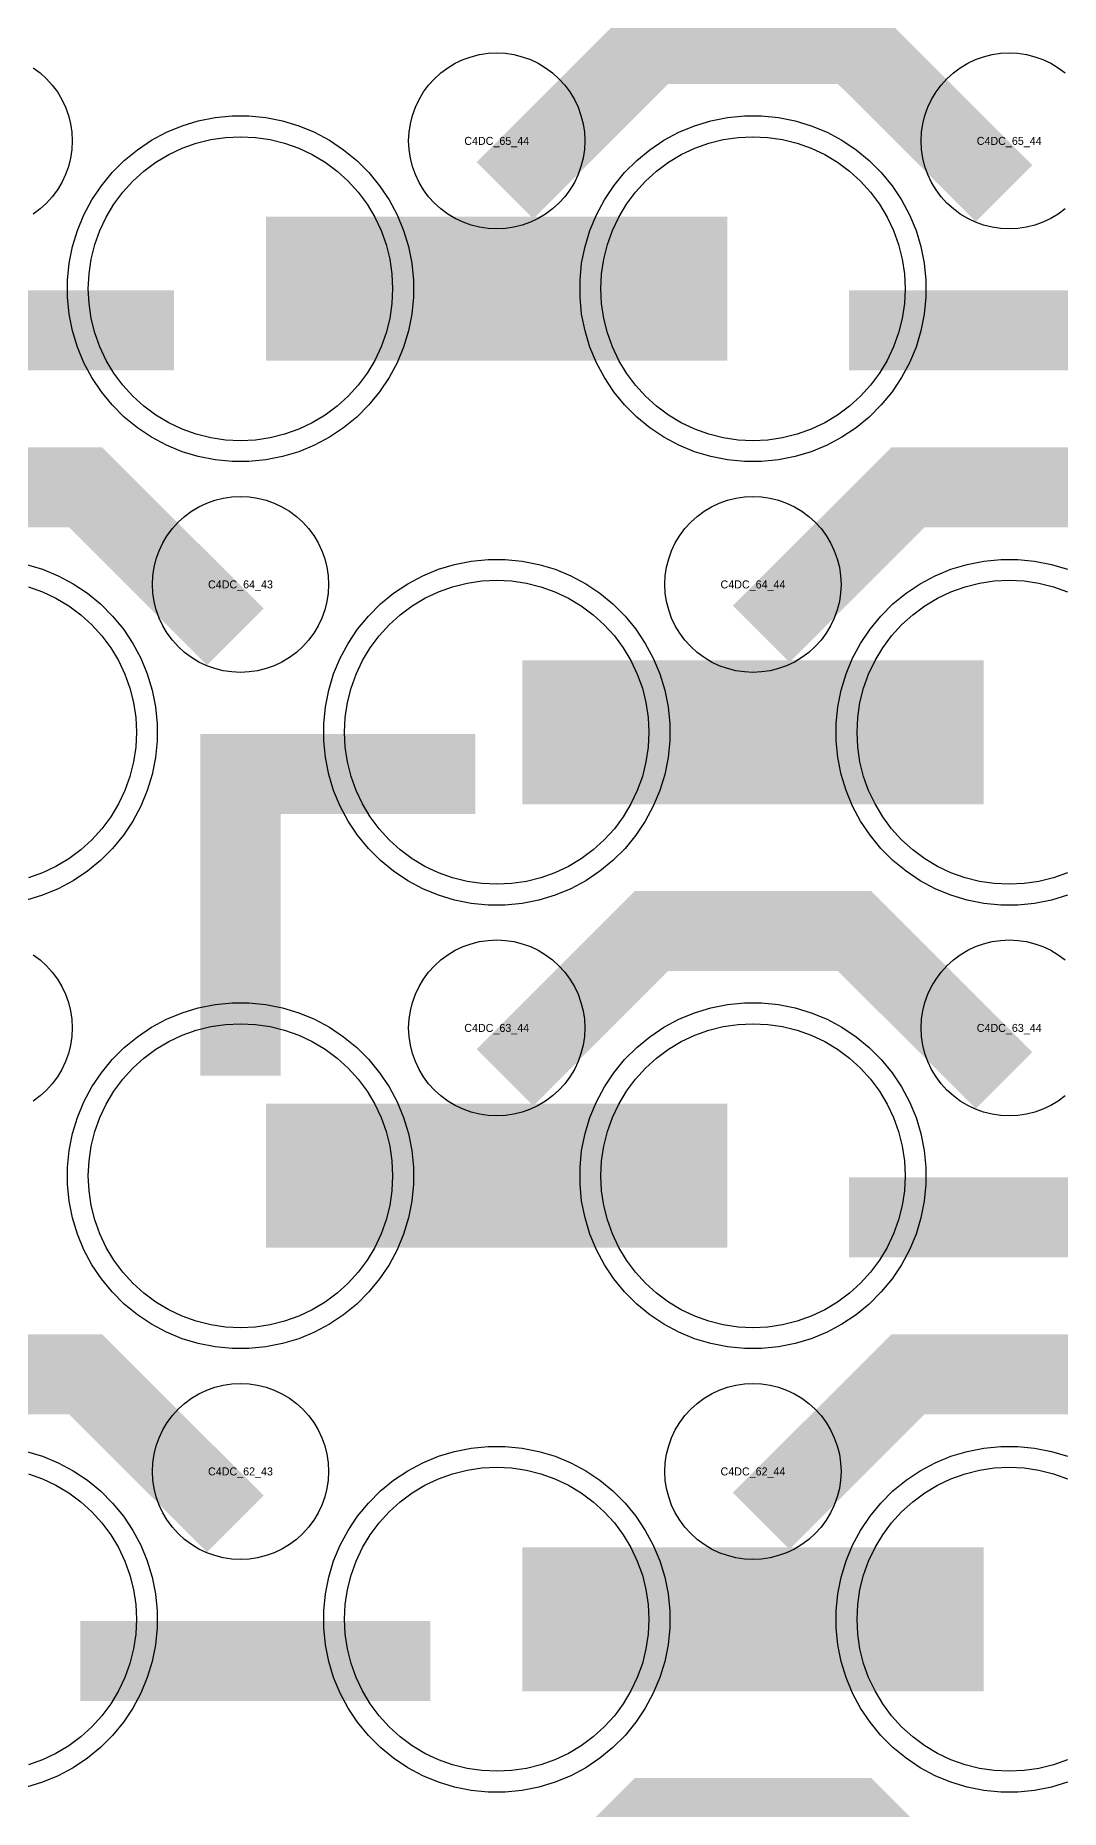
# Model space of a CAD drawing. Extents: x -11880 to 11880, y -14992 to 14992.
# Drawn here: x 1936 to 2256, y -6308 to -5754 of the extents above; entities that cross this region are included whole.
import ezdxf
from ezdxf.enums import TextEntityAlignment as Align

# ---------------------------------------------------------------- set-up
doc = ezdxf.new("R2010")
doc.units = 0
doc.header["$MEASUREMENT"] = 0
for name, color, linetype in [('GDS_775_DT_237', 138, 'CONTINUOUS'), ('RDL1_FS', 34, 'CONTINUOUS'), ('RDL_BS', 160, 'CONTINUOUS')]:
    doc.layers.add(name, color=color, linetype=linetype)

msp = doc.modelspace()

# ---------------------------------------------------------------- linework, layer by layer
at = {"layer": 'RDL1_FS', "color": 241, "true_color": 0xf7abae}
for points in [[(2000, -5880.409), (1995.343, -5880.18), (1990.732, -5879.496), (1986.209, -5878.364), (1981.819, -5876.792), (1977.605, -5874.8), (1973.605, -5872.402), (1969.86, -5869.624), (1966.406, -5866.494), (1963.276, -5863.04), (1960.498, -5859.295), (1958.1, -5855.295), (1956.108, -5851.081), (1954.536, -5846.691), (1953.404, -5842.168), (1952.72, -5837.557), (1952.491, -5832.9), (1952.72, -5828.243), (1953.404, -5823.632), (1954.536, -5819.109), (1956.108, -5814.719), (1958.1, -5810.505), (1960.498, -5806.505), (1963.276, -5802.76), (1966.406, -5799.306), (1969.86, -5796.176), (1973.605, -5793.398), (1977.605, -5791), (1981.819, -5789.008), (1986.209, -5787.436), (1990.732, -5786.304), (1995.343, -5785.62), (2000, -5785.391), (2004.657, -5785.62), (2009.268, -5786.304), (2013.791, -5787.436), (2018.181, -5789.008), (2022.395, -5791), (2026.395, -5793.398), (2030.14, -5796.176), (2033.594, -5799.306), (2036.724, -5802.76), (2039.502, -5806.505), (2041.9, -5810.505), (2043.892, -5814.719), (2045.464, -5819.109), (2046.596, -5823.632), (2047.28, -5828.243), (2047.509, -5832.9), (2047.28, -5837.557), (2046.596, -5842.168), (2045.464, -5846.691), (2043.892, -5851.081), (2041.9, -5855.295), (2039.502, -5859.295), (2036.724, -5863.04), (2033.594, -5866.494), (2030.14, -5869.624), (2026.395, -5872.402), (2022.395, -5874.8), (2018.181, -5876.792), (2013.791, -5878.364), (2009.268, -5879.496), (2004.657, -5880.18)], [(2160, -5880.409), (2155.343, -5880.18), (2150.732, -5879.496), (2146.209, -5878.364), (2141.819, -5876.792), (2137.605, -5874.8), (2133.605, -5872.402), (2129.86, -5869.624), (2126.406, -5866.494), (2123.276, -5863.04), (2120.498, -5859.295), (2118.1, -5855.295), (2116.108, -5851.081), (2114.536, -5846.691), (2113.404, -5842.168), (2112.72, -5837.557), (2112.491, -5832.9), (2112.72, -5828.243), (2113.404, -5823.632), (2114.536, -5819.109), (2116.108, -5814.719), (2118.1, -5810.505), (2120.498, -5806.505), (2123.276, -5802.76), (2126.406, -5799.306), (2129.86, -5796.176), (2133.605, -5793.398), (2137.605, -5791), (2141.819, -5789.008), (2146.209, -5787.436), (2150.732, -5786.304), (2155.343, -5785.62), (2160, -5785.391), (2164.657, -5785.62), (2169.268, -5786.304), (2173.791, -5787.436), (2178.181, -5789.008), (2182.395, -5791), (2186.395, -5793.398), (2190.14, -5796.176), (2193.594, -5799.306), (2196.724, -5802.76), (2199.502, -5806.505), (2201.9, -5810.505), (2203.892, -5814.719), (2205.464, -5819.109), (2206.596, -5823.632), (2207.28, -5828.243), (2207.509, -5832.9), (2207.28, -5837.557), (2206.596, -5842.168), (2205.464, -5846.691), (2203.892, -5851.081), (2201.9, -5855.295), (2199.502, -5859.295), (2196.724, -5863.04), (2193.594, -5866.494), (2190.14, -5869.624), (2186.395, -5872.402), (2182.395, -5874.8), (2178.181, -5876.792), (2173.791, -5878.364), (2169.268, -5879.496), (2164.657, -5880.18)], [(2080, -6296.099), (2075.343, -6295.87), (2070.732, -6295.186), (2066.209, -6294.054), (2061.819, -6292.482), (2057.605, -6290.49), (2053.605, -6288.092), (2049.86, -6285.314), (2046.406, -6282.184), (2043.276, -6278.73), (2040.498, -6274.985), (2038.1, -6270.985), (2036.108, -6266.771), (2034.536, -6262.381), (2033.404, -6257.858), (2032.72, -6253.247), (2032.491, -6248.59), (2032.72, -6243.933), (2033.404, -6239.322), (2034.536, -6234.799), (2036.108, -6230.409), (2038.1, -6226.195), (2040.498, -6222.195), (2043.276, -6218.45), (2046.406, -6214.996), (2049.86, -6211.866), (2053.605, -6209.088), (2057.605, -6206.69), (2061.819, -6204.698), (2066.209, -6203.126), (2070.732, -6201.994), (2075.343, -6201.31), (2080, -6201.081), (2084.657, -6201.31), (2089.268, -6201.994), (2093.791, -6203.126), (2098.181, -6204.698), (2102.395, -6206.69), (2106.395, -6209.088), (2110.14, -6211.866), (2113.594, -6214.996), (2116.724, -6218.45), (2119.502, -6222.195), (2121.9, -6226.195), (2123.892, -6230.409), (2125.464, -6234.799), (2126.596, -6239.322), (2127.28, -6243.933), (2127.509, -6248.59), (2127.28, -6253.247), (2126.596, -6257.858), (2125.464, -6262.381), (2123.892, -6266.771), (2121.9, -6270.985), (2119.502, -6274.985), (2116.724, -6278.73), (2113.594, -6282.184), (2110.14, -6285.314), (2106.395, -6288.092), (2102.395, -6290.49), (2098.181, -6292.482), (2093.791, -6294.054), (2089.268, -6295.186), (2084.657, -6295.87)]]:
    msp.add_lwpolyline(points, close=True, dxfattribs=at)
for points in [[(2008.002, -5832.9, 45, 45, 0), (2080.002, -5832.9, 45, 45, 0)], [(2080.002, -5832.9, 45, 45, 0), (2152.002, -5832.9, 45, 45, 0)], [(2088.002, -6248.59, 45, 45, 0), (2160.002, -6248.59, 45, 45, 0)], [(2160.002, -6248.59, 45, 45, 0), (2232.002, -6248.59, 45, 45, 0)]]:
    msp.add_lwpolyline(points, format="xyseb", dxfattribs=at)
at = {"layer": 'RDL1_FS'}
for points in [[(2080, -6018.974), (2075.343, -6018.745), (2070.732, -6018.061), (2066.209, -6016.929), (2061.819, -6015.357), (2057.605, -6013.365), (2053.605, -6010.967), (2049.86, -6008.189), (2046.406, -6005.059), (2043.276, -6001.605), (2040.498, -5997.86), (2038.1, -5993.86), (2036.108, -5989.646), (2034.536, -5985.256), (2033.404, -5980.733), (2032.72, -5976.122), (2032.491, -5971.465), (2032.72, -5966.808), (2033.404, -5962.197), (2034.536, -5957.674), (2036.108, -5953.284), (2038.1, -5949.07), (2040.498, -5945.07), (2043.276, -5941.325), (2046.406, -5937.871), (2049.86, -5934.741), (2053.605, -5931.963), (2057.605, -5929.565), (2061.819, -5927.573), (2066.209, -5926.001), (2070.732, -5924.869), (2075.343, -5924.185), (2080, -5923.956), (2084.657, -5924.185), (2089.268, -5924.869), (2093.791, -5926.001), (2098.181, -5927.573), (2102.395, -5929.565), (2106.395, -5931.963), (2110.14, -5934.741), (2113.594, -5937.871), (2116.724, -5941.325), (2119.502, -5945.07), (2121.9, -5949.07), (2123.892, -5953.284), (2125.464, -5957.674), (2126.596, -5962.197), (2127.28, -5966.808), (2127.509, -5971.465), (2127.28, -5976.122), (2126.596, -5980.733), (2125.464, -5985.256), (2123.892, -5989.646), (2121.9, -5993.86), (2119.502, -5997.86), (2116.724, -6001.605), (2113.594, -6005.059), (2110.14, -6008.189), (2106.395, -6010.967), (2102.395, -6013.365), (2098.181, -6015.357), (2093.791, -6016.929), (2089.268, -6018.061), (2084.657, -6018.745)], [(2000, -6157.539), (1995.343, -6157.31), (1990.732, -6156.626), (1986.209, -6155.494), (1981.819, -6153.922), (1977.605, -6151.93), (1973.605, -6149.532), (1969.86, -6146.754), (1966.406, -6143.624), (1963.276, -6140.17), (1960.498, -6136.425), (1958.1, -6132.425), (1956.108, -6128.211), (1954.536, -6123.821), (1953.404, -6119.298), (1952.72, -6114.687), (1952.491, -6110.03), (1952.72, -6105.373), (1953.404, -6100.762), (1954.536, -6096.239), (1956.108, -6091.849), (1958.1, -6087.635), (1960.498, -6083.635), (1963.276, -6079.89), (1966.406, -6076.436), (1969.86, -6073.306), (1973.605, -6070.528), (1977.605, -6068.13), (1981.819, -6066.138), (1986.209, -6064.566), (1990.732, -6063.434), (1995.343, -6062.75), (2000, -6062.521), (2004.657, -6062.75), (2009.268, -6063.434), (2013.791, -6064.566), (2018.181, -6066.138), (2022.395, -6068.13), (2026.395, -6070.528), (2030.14, -6073.306), (2033.594, -6076.436), (2036.724, -6079.89), (2039.502, -6083.635), (2041.9, -6087.635), (2043.892, -6091.849), (2045.464, -6096.239), (2046.596, -6100.762), (2047.28, -6105.373), (2047.509, -6110.03), (2047.28, -6114.687), (2046.596, -6119.298), (2045.464, -6123.821), (2043.892, -6128.211), (2041.9, -6132.425), (2039.502, -6136.425), (2036.724, -6140.17), (2033.594, -6143.624), (2030.14, -6146.754), (2026.395, -6149.532), (2022.395, -6151.93), (2018.181, -6153.922), (2013.791, -6155.494), (2009.268, -6156.626), (2004.657, -6157.31)], [(2160, -6157.539), (2155.343, -6157.31), (2150.732, -6156.626), (2146.209, -6155.494), (2141.819, -6153.922), (2137.605, -6151.93), (2133.605, -6149.532), (2129.86, -6146.754), (2126.406, -6143.624), (2123.276, -6140.17), (2120.498, -6136.425), (2118.1, -6132.425), (2116.108, -6128.211), (2114.536, -6123.821), (2113.404, -6119.298), (2112.72, -6114.687), (2112.491, -6110.03), (2112.72, -6105.373), (2113.404, -6100.762), (2114.536, -6096.239), (2116.108, -6091.849), (2118.1, -6087.635), (2120.498, -6083.635), (2123.276, -6079.89), (2126.406, -6076.436), (2129.86, -6073.306), (2133.605, -6070.528), (2137.605, -6068.13), (2141.819, -6066.138), (2146.209, -6064.566), (2150.732, -6063.434), (2155.343, -6062.75), (2160, -6062.521), (2164.657, -6062.75), (2169.268, -6063.434), (2173.791, -6064.566), (2178.181, -6066.138), (2182.395, -6068.13), (2186.395, -6070.528), (2190.14, -6073.306), (2193.594, -6076.436), (2196.724, -6079.89), (2199.502, -6083.635), (2201.9, -6087.635), (2203.892, -6091.849), (2205.464, -6096.239), (2206.596, -6100.762), (2207.28, -6105.373), (2207.509, -6110.03), (2207.28, -6114.687), (2206.596, -6119.298), (2205.464, -6123.821), (2203.892, -6128.211), (2201.9, -6132.425), (2199.502, -6136.425), (2196.724, -6140.17), (2193.594, -6143.624), (2190.14, -6146.754), (2186.395, -6149.532), (2182.395, -6151.93), (2178.181, -6153.922), (2173.791, -6155.494), (2169.268, -6156.626), (2164.657, -6157.31)]]:
    msp.add_lwpolyline(points, close=True, dxfattribs=at)
msp.add_lwpolyline([(2258.181, -6015.357), (2253.791, -6016.929), (2249.268, -6018.061), (2244.657, -6018.745), (2240, -6018.974), (2235.343, -6018.745), (2230.732, -6018.061), (2226.209, -6016.929), (2221.819, -6015.357), (2217.605, -6013.365), (2213.605, -6010.967), (2209.86, -6008.189), (2206.406, -6005.059), (2203.276, -6001.605), (2200.498, -5997.86), (2198.1, -5993.86), (2196.108, -5989.646), (2194.536, -5985.256), (2193.404, -5980.733), (2192.72, -5976.122), (2192.491, -5971.465), (2192.72, -5966.808), (2193.404, -5962.197), (2194.536, -5957.674), (2196.108, -5953.284), (2198.1, -5949.07), (2200.498, -5945.07), (2203.276, -5941.325), (2206.406, -5937.871), (2209.86, -5934.741), (2213.605, -5931.963), (2217.605, -5929.565), (2221.819, -5927.573), (2226.209, -5926.001), (2230.732, -5924.869), (2235.343, -5924.185), (2240, -5923.956), (2244.657, -5924.185), (2249.268, -5924.869), (2253.791, -5926.001), (2258.181, -5927.573)], dxfattribs=at)
at = {"layer": 'RDL1_FS', "color": 241, "true_color": 0xf7abae}
for points in [[(1933.791, -5926.001), (1938.181, -5927.573), (1942.395, -5929.565), (1946.395, -5931.963), (1950.14, -5934.741), (1953.594, -5937.871), (1956.724, -5941.325), (1959.502, -5945.07), (1961.9, -5949.07), (1963.892, -5953.284), (1965.464, -5957.674), (1966.596, -5962.197), (1967.28, -5966.808), (1967.509, -5971.465), (1967.28, -5976.122), (1966.596, -5980.733), (1965.464, -5985.256), (1963.892, -5989.646), (1961.9, -5993.86), (1959.502, -5997.86), (1956.724, -6001.605), (1953.594, -6005.059), (1950.14, -6008.189), (1946.395, -6010.967), (1942.395, -6013.365), (1938.181, -6015.357), (1933.791, -6016.929)], [(2258.181, -6292.482), (2253.791, -6294.054), (2249.268, -6295.186), (2244.657, -6295.87), (2240, -6296.099), (2235.343, -6295.87), (2230.732, -6295.186), (2226.209, -6294.054), (2221.819, -6292.482), (2217.605, -6290.49), (2213.605, -6288.092), (2209.86, -6285.314), (2206.406, -6282.184), (2203.276, -6278.73), (2200.498, -6274.985), (2198.1, -6270.985), (2196.108, -6266.771), (2194.536, -6262.381), (2193.404, -6257.858), (2192.72, -6253.247), (2192.491, -6248.59), (2192.72, -6243.933), (2193.404, -6239.322), (2194.536, -6234.799), (2196.108, -6230.409), (2198.1, -6226.195), (2200.498, -6222.195), (2203.276, -6218.45), (2206.406, -6214.996), (2209.86, -6211.866), (2213.605, -6209.088), (2217.605, -6206.69), (2221.819, -6204.698), (2226.209, -6203.126), (2230.732, -6201.994), (2235.343, -6201.31), (2240, -6201.081), (2244.657, -6201.31), (2249.268, -6201.994), (2253.791, -6203.126), (2258.181, -6204.698)], [(1933.791, -6203.126), (1938.181, -6204.698), (1942.395, -6206.69), (1946.395, -6209.088), (1950.14, -6211.866), (1953.594, -6214.996), (1956.724, -6218.45), (1959.502, -6222.195), (1961.9, -6226.195), (1963.892, -6230.409), (1965.464, -6234.799), (1966.596, -6239.322), (1967.28, -6243.933), (1967.509, -6248.59), (1967.28, -6253.247), (1966.596, -6257.858), (1965.464, -6262.381), (1963.892, -6266.771), (1961.9, -6270.985), (1959.502, -6274.985), (1956.724, -6278.73), (1953.594, -6282.184), (1950.14, -6285.314), (1946.395, -6288.092), (1942.395, -6290.49), (1938.181, -6292.482), (1933.791, -6294.054)]]:
    msp.add_lwpolyline(points, dxfattribs=at)
at = {"layer": 'RDL1_FS'}
for points in [[(2088.002, -5971.465, 45, 45, 0), (2160.002, -5971.465, 45, 45, 0)], [(2160.002, -5971.465, 45, 45, 0), (2232.002, -5971.465, 45, 45, 0)], [(2008.002, -6110.03, 45, 45, 0), (2080.002, -6110.03, 45, 45, 0)], [(2080.002, -6110.03, 45, 45, 0), (2152.002, -6110.03, 45, 45, 0)]]:
    msp.add_lwpolyline(points, format="xyseb", dxfattribs=at)
at = {"layer": 'RDL_BS'}
for points in [[(2082.562, -5802.214, 25, 25, 0), (2128.377, -5756.399, 25, 25, 0), (2161.93, -5756.399, 25, 25, 0)], [(2238.401, -5803.113, 25, 25, 0), (2191.687, -5756.399, 25, 25, 0), (2161.929, -5756.399, 25, 25, 0)], [(1998.401, -5941.678, 25, 25, 0), (1951.687, -5894.964, 25, 25, 0), (1921.929, -5894.964, 25, 25, 0)], [(2162.562, -5940.779, 25, 25, 0), (2208.377, -5894.964, 25, 25, 0), (2241.93, -5894.964, 25, 25, 0)], [(2318.401, -5941.678, 25, 25, 0), (2271.687, -5894.964, 25, 25, 0), (2241.929, -5894.964, 25, 25, 0)], [(2000, -6078.755, 25, 25, 0), (2000, -5971.978, 25, 25, 0)], [(1987.5, -5984.478, 25, 25, 0), (2073.333, -5984.478, 25, 25, 0)], [(2027.056, -5984.478, 25, 25, 0), (2068.26, -5984.478, 25, 25, 0)], [(2000, -6002.447, 25, 25, 0), (2000, -6048.067, 25, 25, 0)], [(2082.562, -6079.344, 25, 25, 0), (2128.377, -6033.529, 25, 25, 0), (2161.93, -6033.529, 25, 25, 0)], [(2238.401, -6080.243, 25, 25, 0), (2191.687, -6033.529, 25, 25, 0), (2161.929, -6033.529, 25, 25, 0)], [(2190.016, -6123.043, 25, 25, 0), (2299.281, -6123.043, 25, 25, 0)], [(1998.401, -6218.803, 25, 25, 0), (1951.687, -6172.089, 25, 25, 0), (1921.929, -6172.089, 25, 25, 0)], [(2162.562, -6217.904, 25, 25, 0), (2208.377, -6172.089, 25, 25, 0), (2241.93, -6172.089, 25, 25, 0)], [(2318.401, -6218.803, 25, 25, 0), (2271.687, -6172.089, 25, 25, 0), (2241.929, -6172.089, 25, 25, 0)], [(2082.562, -6356.469, 25, 25, 0), (2128.377, -6310.654, 25, 25, 0), (2161.93, -6310.654, 25, 25, 0)], [(2238.401, -6357.368, 25, 25, 0), (2191.687, -6310.654, 25, 25, 0), (2161.929, -6310.654, 25, 25, 0)]]:
    msp.add_lwpolyline(points, format="xyseb", dxfattribs=at)
for points in [[(1935.28, -5763.855), (1937.443, -5765.458), (1939.442, -5767.27), (1941.254, -5769.269), (1942.857, -5771.432), (1944.25, -5773.756), (1945.402, -5776.193), (1946.309, -5778.728), (1946.966, -5781.347), (1947.362, -5784.019), (1947.494, -5786.712), (1947.362, -5789.405), (1946.966, -5792.077), (1946.309, -5794.696), (1945.402, -5797.231), (1944.25, -5799.668), (1942.857, -5801.992), (1941.254, -5804.155), (1939.442, -5806.154), (1937.443, -5807.966), (1935.28, -5809.569)], [(2257.443, -5807.966), (2255.28, -5809.569), (2252.956, -5810.962), (2250.519, -5812.114), (2247.984, -5813.021), (2245.365, -5813.678), (2242.693, -5814.074), (2240, -5814.206), (2237.307, -5814.074), (2234.635, -5813.678), (2232.016, -5813.021), (2229.481, -5812.114), (2227.044, -5810.962), (2224.72, -5809.569), (2222.557, -5807.966), (2220.558, -5806.154), (2218.746, -5804.155), (2217.143, -5801.992), (2215.75, -5799.668), (2214.598, -5797.231), (2213.691, -5794.696), (2213.034, -5792.077), (2212.638, -5789.405), (2212.506, -5786.712), (2212.638, -5784.019), (2213.034, -5781.347), (2213.691, -5778.728), (2214.598, -5776.193), (2215.75, -5773.756), (2217.143, -5771.432), (2218.746, -5769.269), (2220.558, -5767.27), (2222.557, -5765.458), (2224.72, -5763.855), (2227.044, -5762.462), (2229.481, -5761.31), (2232.016, -5760.403), (2234.635, -5759.746), (2237.307, -5759.35), (2240, -5759.218), (2242.693, -5759.35), (2245.365, -5759.746), (2247.984, -5760.403), (2250.519, -5761.31), (2252.956, -5762.462), (2255.28, -5763.855), (2257.443, -5765.458)], [(2258.205, -6022.371), (2253.165, -6023.902), (2247.938, -6024.948), (2242.644, -6025.465), (2237.356, -6025.465), (2232.062, -6024.948), (2226.835, -6023.902), (2221.795, -6022.371), (2216.885, -6020.34), (2212.223, -6017.848), (2207.809, -6014.901), (2203.708, -6011.539), (2199.926, -6007.757), (2196.564, -6003.656), (2193.617, -5999.242), (2191.125, -5994.58), (2189.094, -5989.67), (2187.563, -5984.63), (2186.517, -5979.403), (2186, -5974.109), (2186, -5968.821), (2186.517, -5963.527), (2187.563, -5958.3), (2189.094, -5953.26), (2191.125, -5948.35), (2193.617, -5943.688), (2196.564, -5939.274), (2199.926, -5935.173), (2203.708, -5931.391), (2207.809, -5928.029), (2212.223, -5925.082), (2216.885, -5922.59), (2221.795, -5920.559), (2226.835, -5919.028), (2232.062, -5917.982), (2237.356, -5917.465), (2242.644, -5917.465), (2247.938, -5917.982), (2253.165, -5919.028), (2258.205, -5920.559)], [(1935.28, -6040.985), (1937.443, -6042.588), (1939.442, -6044.4), (1941.254, -6046.399), (1942.857, -6048.562), (1944.25, -6050.886), (1945.402, -6053.323), (1946.309, -6055.858), (1946.966, -6058.477), (1947.362, -6061.149), (1947.494, -6063.842), (1947.362, -6066.535), (1946.966, -6069.207), (1946.309, -6071.826), (1945.402, -6074.361), (1944.25, -6076.798), (1942.857, -6079.122), (1941.254, -6081.285), (1939.442, -6083.284), (1937.443, -6085.096), (1935.28, -6086.699)], [(2257.443, -6085.096), (2255.28, -6086.699), (2252.956, -6088.092), (2250.519, -6089.244), (2247.984, -6090.151), (2245.365, -6090.808), (2242.693, -6091.204), (2240, -6091.336), (2237.307, -6091.204), (2234.635, -6090.808), (2232.016, -6090.151), (2229.481, -6089.244), (2227.044, -6088.092), (2224.72, -6086.699), (2222.557, -6085.096), (2220.558, -6083.284), (2218.746, -6081.285), (2217.143, -6079.122), (2215.75, -6076.798), (2214.598, -6074.361), (2213.691, -6071.826), (2213.034, -6069.207), (2212.638, -6066.535), (2212.506, -6063.842), (2212.638, -6061.149), (2213.034, -6058.477), (2213.691, -6055.858), (2214.598, -6053.323), (2215.75, -6050.886), (2217.143, -6048.562), (2218.746, -6046.399), (2220.558, -6044.4), (2222.557, -6042.588), (2224.72, -6040.985), (2227.044, -6039.592), (2229.481, -6038.44), (2232.016, -6037.533), (2234.635, -6036.876), (2237.307, -6036.48), (2240, -6036.348), (2242.693, -6036.48), (2245.365, -6036.876), (2247.984, -6037.533), (2250.519, -6038.44), (2252.956, -6039.592), (2255.28, -6040.985), (2257.443, -6042.588)]]:
    msp.add_lwpolyline(points, dxfattribs=at)
for points in [[(2080, -5814.206), (2077.307, -5814.074), (2074.635, -5813.678), (2072.016, -5813.021), (2069.481, -5812.114), (2067.044, -5810.962), (2064.72, -5809.569), (2062.557, -5807.966), (2060.558, -5806.154), (2058.746, -5804.155), (2057.143, -5801.992), (2055.75, -5799.668), (2054.598, -5797.231), (2053.691, -5794.696), (2053.034, -5792.077), (2052.638, -5789.405), (2052.506, -5786.712), (2052.638, -5784.019), (2053.034, -5781.347), (2053.691, -5778.728), (2054.598, -5776.193), (2055.75, -5773.756), (2057.143, -5771.432), (2058.746, -5769.269), (2060.558, -5767.27), (2062.557, -5765.458), (2064.72, -5763.855), (2067.044, -5762.462), (2069.481, -5761.31), (2072.016, -5760.403), (2074.635, -5759.746), (2077.307, -5759.35), (2080, -5759.218), (2082.693, -5759.35), (2085.365, -5759.746), (2087.984, -5760.403), (2090.519, -5761.31), (2092.956, -5762.462), (2095.28, -5763.855), (2097.443, -5765.458), (2099.442, -5767.27), (2101.254, -5769.269), (2102.857, -5771.432), (2104.25, -5773.756), (2105.402, -5776.193), (2106.309, -5778.728), (2106.966, -5781.347), (2107.362, -5784.019), (2107.494, -5786.712), (2107.362, -5789.405), (2106.966, -5792.077), (2106.309, -5794.696), (2105.402, -5797.231), (2104.25, -5799.668), (2102.857, -5801.992), (2101.254, -5804.155), (2099.442, -5806.154), (2097.443, -5807.966), (2095.28, -5809.569), (2092.956, -5810.962), (2090.519, -5812.114), (2087.984, -5813.021), (2085.365, -5813.678), (2082.693, -5814.074)], [(2000, -5952.771), (1997.307, -5952.639), (1994.635, -5952.243), (1992.016, -5951.586), (1989.481, -5950.679), (1987.044, -5949.527), (1984.72, -5948.134), (1982.557, -5946.531), (1980.558, -5944.719), (1978.746, -5942.72), (1977.143, -5940.557), (1975.75, -5938.233), (1974.598, -5935.796), (1973.691, -5933.261), (1973.034, -5930.642), (1972.638, -5927.97), (1972.506, -5925.277), (1972.638, -5922.584), (1973.034, -5919.912), (1973.691, -5917.293), (1974.598, -5914.758), (1975.75, -5912.321), (1977.143, -5909.997), (1978.746, -5907.834), (1980.558, -5905.835), (1982.557, -5904.023), (1984.72, -5902.42), (1987.044, -5901.027), (1989.481, -5899.875), (1992.016, -5898.968), (1994.635, -5898.311), (1997.307, -5897.915), (2000, -5897.783), (2002.693, -5897.915), (2005.365, -5898.311), (2007.984, -5898.968), (2010.519, -5899.875), (2012.956, -5901.027), (2015.28, -5902.42), (2017.443, -5904.023), (2019.442, -5905.835), (2021.254, -5907.834), (2022.857, -5909.997), (2024.25, -5912.321), (2025.402, -5914.758), (2026.309, -5917.293), (2026.966, -5919.912), (2027.362, -5922.584), (2027.494, -5925.277), (2027.362, -5927.97), (2026.966, -5930.642), (2026.309, -5933.261), (2025.402, -5935.796), (2024.25, -5938.233), (2022.857, -5940.557), (2021.254, -5942.72), (2019.442, -5944.719), (2017.443, -5946.531), (2015.28, -5948.134), (2012.956, -5949.527), (2010.519, -5950.679), (2007.984, -5951.586), (2005.365, -5952.243), (2002.693, -5952.639)], [(2160, -5952.771), (2157.307, -5952.639), (2154.635, -5952.243), (2152.016, -5951.586), (2149.481, -5950.679), (2147.044, -5949.527), (2144.72, -5948.134), (2142.557, -5946.531), (2140.558, -5944.719), (2138.746, -5942.72), (2137.143, -5940.557), (2135.75, -5938.233), (2134.598, -5935.796), (2133.691, -5933.261), (2133.034, -5930.642), (2132.638, -5927.97), (2132.506, -5925.277), (2132.638, -5922.584), (2133.034, -5919.912), (2133.691, -5917.293), (2134.598, -5914.758), (2135.75, -5912.321), (2137.143, -5909.997), (2138.746, -5907.834), (2140.558, -5905.835), (2142.557, -5904.023), (2144.72, -5902.42), (2147.044, -5901.027), (2149.481, -5899.875), (2152.016, -5898.968), (2154.635, -5898.311), (2157.307, -5897.915), (2160, -5897.783), (2162.693, -5897.915), (2165.365, -5898.311), (2167.984, -5898.968), (2170.519, -5899.875), (2172.956, -5901.027), (2175.28, -5902.42), (2177.443, -5904.023), (2179.442, -5905.835), (2181.254, -5907.834), (2182.857, -5909.997), (2184.25, -5912.321), (2185.402, -5914.758), (2186.309, -5917.293), (2186.966, -5919.912), (2187.362, -5922.584), (2187.494, -5925.277), (2187.362, -5927.97), (2186.966, -5930.642), (2186.309, -5933.261), (2185.402, -5935.796), (2184.25, -5938.233), (2182.857, -5940.557), (2181.254, -5942.72), (2179.442, -5944.719), (2177.443, -5946.531), (2175.28, -5948.134), (2172.956, -5949.527), (2170.519, -5950.679), (2167.984, -5951.586), (2165.365, -5952.243), (2162.693, -5952.639)], [(2077.356, -6025.465), (2072.062, -6024.948), (2066.835, -6023.902), (2061.795, -6022.371), (2056.885, -6020.34), (2052.223, -6017.848), (2047.809, -6014.901), (2043.708, -6011.539), (2039.926, -6007.757), (2036.564, -6003.656), (2033.617, -5999.242), (2031.125, -5994.58), (2029.094, -5989.67), (2027.563, -5984.63), (2026.517, -5979.403), (2026, -5974.109), (2026, -5968.821), (2026.517, -5963.527), (2027.563, -5958.3), (2029.094, -5953.26), (2031.125, -5948.35), (2033.617, -5943.688), (2036.564, -5939.274), (2039.926, -5935.173), (2043.708, -5931.391), (2047.809, -5928.029), (2052.223, -5925.082), (2056.885, -5922.59), (2061.795, -5920.559), (2066.835, -5919.028), (2072.062, -5917.982), (2077.356, -5917.465), (2082.644, -5917.465), (2087.938, -5917.982), (2093.165, -5919.028), (2098.205, -5920.559), (2103.115, -5922.59), (2107.777, -5925.082), (2112.191, -5928.029), (2116.292, -5931.391), (2120.074, -5935.173), (2123.436, -5939.274), (2126.383, -5943.688), (2128.875, -5948.35), (2130.906, -5953.26), (2132.437, -5958.3), (2133.483, -5963.527), (2134, -5968.821), (2134, -5974.109), (2133.483, -5979.403), (2132.437, -5984.63), (2130.906, -5989.67), (2128.875, -5994.58), (2126.383, -5999.242), (2123.436, -6003.656), (2120.074, -6007.757), (2116.292, -6011.539), (2112.191, -6014.901), (2107.777, -6017.848), (2103.115, -6020.34), (2098.205, -6022.371), (2093.165, -6023.902), (2087.938, -6024.948), (2082.644, -6025.465)], [(2080, -6091.336), (2077.307, -6091.204), (2074.635, -6090.808), (2072.016, -6090.151), (2069.481, -6089.244), (2067.044, -6088.092), (2064.72, -6086.699), (2062.557, -6085.096), (2060.558, -6083.284), (2058.746, -6081.285), (2057.143, -6079.122), (2055.75, -6076.798), (2054.598, -6074.361), (2053.691, -6071.826), (2053.034, -6069.207), (2052.638, -6066.535), (2052.506, -6063.842), (2052.638, -6061.149), (2053.034, -6058.477), (2053.691, -6055.858), (2054.598, -6053.323), (2055.75, -6050.886), (2057.143, -6048.562), (2058.746, -6046.399), (2060.558, -6044.4), (2062.557, -6042.588), (2064.72, -6040.985), (2067.044, -6039.592), (2069.481, -6038.44), (2072.016, -6037.533), (2074.635, -6036.876), (2077.307, -6036.48), (2080, -6036.348), (2082.693, -6036.48), (2085.365, -6036.876), (2087.984, -6037.533), (2090.519, -6038.44), (2092.956, -6039.592), (2095.28, -6040.985), (2097.443, -6042.588), (2099.442, -6044.4), (2101.254, -6046.399), (2102.857, -6048.562), (2104.25, -6050.886), (2105.402, -6053.323), (2106.309, -6055.858), (2106.966, -6058.477), (2107.362, -6061.149), (2107.494, -6063.842), (2107.362, -6066.535), (2106.966, -6069.207), (2106.309, -6071.826), (2105.402, -6074.361), (2104.25, -6076.798), (2102.857, -6079.122), (2101.254, -6081.285), (2099.442, -6083.284), (2097.443, -6085.096), (2095.28, -6086.699), (2092.956, -6088.092), (2090.519, -6089.244), (2087.984, -6090.151), (2085.365, -6090.808), (2082.693, -6091.204)], [(1997.356, -6164.03), (1992.062, -6163.513), (1986.835, -6162.467), (1981.795, -6160.936), (1976.885, -6158.905), (1972.223, -6156.413), (1967.809, -6153.466), (1963.708, -6150.104), (1959.926, -6146.322), (1956.564, -6142.221), (1953.617, -6137.807), (1951.125, -6133.145), (1949.094, -6128.235), (1947.563, -6123.195), (1946.517, -6117.968), (1946, -6112.674), (1946, -6107.386), (1946.517, -6102.092), (1947.563, -6096.865), (1949.094, -6091.825), (1951.125, -6086.915), (1953.617, -6082.253), (1956.564, -6077.839), (1959.926, -6073.738), (1963.708, -6069.956), (1967.809, -6066.594), (1972.223, -6063.647), (1976.885, -6061.155), (1981.795, -6059.124), (1986.835, -6057.593), (1992.062, -6056.547), (1997.356, -6056.03), (2002.644, -6056.03), (2007.938, -6056.547), (2013.165, -6057.593), (2018.205, -6059.124), (2023.115, -6061.155), (2027.777, -6063.647), (2032.191, -6066.594), (2036.292, -6069.956), (2040.074, -6073.738), (2043.436, -6077.839), (2046.383, -6082.253), (2048.875, -6086.915), (2050.906, -6091.825), (2052.437, -6096.865), (2053.483, -6102.092), (2054, -6107.386), (2054, -6112.674), (2053.483, -6117.968), (2052.437, -6123.195), (2050.906, -6128.235), (2048.875, -6133.145), (2046.383, -6137.807), (2043.436, -6142.221), (2040.074, -6146.322), (2036.292, -6150.104), (2032.191, -6153.466), (2027.777, -6156.413), (2023.115, -6158.905), (2018.205, -6160.936), (2013.165, -6162.467), (2007.938, -6163.513), (2002.644, -6164.03)], [(2157.356, -6164.03), (2152.062, -6163.513), (2146.835, -6162.467), (2141.795, -6160.936), (2136.885, -6158.905), (2132.223, -6156.413), (2127.809, -6153.466), (2123.708, -6150.104), (2119.926, -6146.322), (2116.564, -6142.221), (2113.617, -6137.807), (2111.125, -6133.145), (2109.094, -6128.235), (2107.563, -6123.195), (2106.517, -6117.968), (2106, -6112.674), (2106, -6107.386), (2106.517, -6102.092), (2107.563, -6096.865), (2109.094, -6091.825), (2111.125, -6086.915), (2113.617, -6082.253), (2116.564, -6077.839), (2119.926, -6073.738), (2123.708, -6069.956), (2127.809, -6066.594), (2132.223, -6063.647), (2136.885, -6061.155), (2141.795, -6059.124), (2146.835, -6057.593), (2152.062, -6056.547), (2157.356, -6056.03), (2162.644, -6056.03), (2167.938, -6056.547), (2173.165, -6057.593), (2178.205, -6059.124), (2183.115, -6061.155), (2187.777, -6063.647), (2192.191, -6066.594), (2196.292, -6069.956), (2200.074, -6073.738), (2203.436, -6077.839), (2206.383, -6082.253), (2208.875, -6086.915), (2210.906, -6091.825), (2212.437, -6096.865), (2213.483, -6102.092), (2214, -6107.386), (2214, -6112.674), (2213.483, -6117.968), (2212.437, -6123.195), (2210.906, -6128.235), (2208.875, -6133.145), (2206.383, -6137.807), (2203.436, -6142.221), (2200.074, -6146.322), (2196.292, -6150.104), (2192.191, -6153.466), (2187.777, -6156.413), (2183.115, -6158.905), (2178.205, -6160.936), (2173.165, -6162.467), (2167.938, -6163.513), (2162.644, -6164.03)], [(2000, -6229.896), (1997.307, -6229.764), (1994.635, -6229.368), (1992.016, -6228.711), (1989.481, -6227.804), (1987.044, -6226.652), (1984.72, -6225.259), (1982.557, -6223.656), (1980.558, -6221.844), (1978.746, -6219.845), (1977.143, -6217.682), (1975.75, -6215.358), (1974.598, -6212.921), (1973.691, -6210.386), (1973.034, -6207.767), (1972.638, -6205.095), (1972.506, -6202.402), (1972.638, -6199.709), (1973.034, -6197.037), (1973.691, -6194.418), (1974.598, -6191.883), (1975.75, -6189.446), (1977.143, -6187.122), (1978.746, -6184.959), (1980.558, -6182.96), (1982.557, -6181.148), (1984.72, -6179.545), (1987.044, -6178.152), (1989.481, -6177), (1992.016, -6176.093), (1994.635, -6175.436), (1997.307, -6175.04), (2000, -6174.908), (2002.693, -6175.04), (2005.365, -6175.436), (2007.984, -6176.093), (2010.519, -6177), (2012.956, -6178.152), (2015.28, -6179.545), (2017.443, -6181.148), (2019.442, -6182.96), (2021.254, -6184.959), (2022.857, -6187.122), (2024.25, -6189.446), (2025.402, -6191.883), (2026.309, -6194.418), (2026.966, -6197.037), (2027.362, -6199.709), (2027.494, -6202.402), (2027.362, -6205.095), (2026.966, -6207.767), (2026.309, -6210.386), (2025.402, -6212.921), (2024.25, -6215.358), (2022.857, -6217.682), (2021.254, -6219.845), (2019.442, -6221.844), (2017.443, -6223.656), (2015.28, -6225.259), (2012.956, -6226.652), (2010.519, -6227.804), (2007.984, -6228.711), (2005.365, -6229.368), (2002.693, -6229.764)], [(2160, -6229.896), (2157.307, -6229.764), (2154.635, -6229.368), (2152.016, -6228.711), (2149.481, -6227.804), (2147.044, -6226.652), (2144.72, -6225.259), (2142.557, -6223.656), (2140.558, -6221.844), (2138.746, -6219.845), (2137.143, -6217.682), (2135.75, -6215.358), (2134.598, -6212.921), (2133.691, -6210.386), (2133.034, -6207.767), (2132.638, -6205.095), (2132.506, -6202.402), (2132.638, -6199.709), (2133.034, -6197.037), (2133.691, -6194.418), (2134.598, -6191.883), (2135.75, -6189.446), (2137.143, -6187.122), (2138.746, -6184.959), (2140.558, -6182.96), (2142.557, -6181.148), (2144.72, -6179.545), (2147.044, -6178.152), (2149.481, -6177), (2152.016, -6176.093), (2154.635, -6175.436), (2157.307, -6175.04), (2160, -6174.908), (2162.693, -6175.04), (2165.365, -6175.436), (2167.984, -6176.093), (2170.519, -6177), (2172.956, -6178.152), (2175.28, -6179.545), (2177.443, -6181.148), (2179.442, -6182.96), (2181.254, -6184.959), (2182.857, -6187.122), (2184.25, -6189.446), (2185.402, -6191.883), (2186.309, -6194.418), (2186.966, -6197.037), (2187.362, -6199.709), (2187.494, -6202.402), (2187.362, -6205.095), (2186.966, -6207.767), (2186.309, -6210.386), (2185.402, -6212.921), (2184.25, -6215.358), (2182.857, -6217.682), (2181.254, -6219.845), (2179.442, -6221.844), (2177.443, -6223.656), (2175.28, -6225.259), (2172.956, -6226.652), (2170.519, -6227.804), (2167.984, -6228.711), (2165.365, -6229.368), (2162.693, -6229.764)]]:
    msp.add_lwpolyline(points, close=True, dxfattribs=at)
at = {"layer": 'RDL_BS', "color": 241, "true_color": 0xf7abae}
for points in [[(1997.356, -5886.9), (1992.062, -5886.383), (1986.835, -5885.337), (1981.795, -5883.806), (1976.885, -5881.775), (1972.223, -5879.283), (1967.809, -5876.336), (1963.708, -5872.974), (1959.926, -5869.192), (1956.564, -5865.091), (1953.617, -5860.677), (1951.125, -5856.015), (1949.094, -5851.105), (1947.563, -5846.065), (1946.517, -5840.838), (1946, -5835.544), (1946, -5830.256), (1946.517, -5824.962), (1947.563, -5819.735), (1949.094, -5814.695), (1951.125, -5809.785), (1953.617, -5805.123), (1956.564, -5800.709), (1959.926, -5796.608), (1963.708, -5792.826), (1967.809, -5789.464), (1972.223, -5786.517), (1976.885, -5784.025), (1981.795, -5781.994), (1986.835, -5780.463), (1992.062, -5779.417), (1997.356, -5778.9), (2002.644, -5778.9), (2007.938, -5779.417), (2013.165, -5780.463), (2018.205, -5781.994), (2023.115, -5784.025), (2027.777, -5786.517), (2032.191, -5789.464), (2036.292, -5792.826), (2040.074, -5796.608), (2043.436, -5800.709), (2046.383, -5805.123), (2048.875, -5809.785), (2050.906, -5814.695), (2052.437, -5819.735), (2053.483, -5824.962), (2054, -5830.256), (2054, -5835.544), (2053.483, -5840.838), (2052.437, -5846.065), (2050.906, -5851.105), (2048.875, -5856.015), (2046.383, -5860.677), (2043.436, -5865.091), (2040.074, -5869.192), (2036.292, -5872.974), (2032.191, -5876.336), (2027.777, -5879.283), (2023.115, -5881.775), (2018.205, -5883.806), (2013.165, -5885.337), (2007.938, -5886.383), (2002.644, -5886.9)], [(2157.356, -5886.9), (2152.062, -5886.383), (2146.835, -5885.337), (2141.795, -5883.806), (2136.885, -5881.775), (2132.223, -5879.283), (2127.809, -5876.336), (2123.708, -5872.974), (2119.926, -5869.192), (2116.564, -5865.091), (2113.617, -5860.677), (2111.125, -5856.015), (2109.094, -5851.105), (2107.563, -5846.065), (2106.517, -5840.838), (2106, -5835.544), (2106, -5830.256), (2106.517, -5824.962), (2107.563, -5819.735), (2109.094, -5814.695), (2111.125, -5809.785), (2113.617, -5805.123), (2116.564, -5800.709), (2119.926, -5796.608), (2123.708, -5792.826), (2127.809, -5789.464), (2132.223, -5786.517), (2136.885, -5784.025), (2141.795, -5781.994), (2146.835, -5780.463), (2152.062, -5779.417), (2157.356, -5778.9), (2162.644, -5778.9), (2167.938, -5779.417), (2173.165, -5780.463), (2178.205, -5781.994), (2183.115, -5784.025), (2187.777, -5786.517), (2192.191, -5789.464), (2196.292, -5792.826), (2200.074, -5796.608), (2203.436, -5800.709), (2206.383, -5805.123), (2208.875, -5809.785), (2210.906, -5814.695), (2212.437, -5819.735), (2213.483, -5824.962), (2214, -5830.256), (2214, -5835.544), (2213.483, -5840.838), (2212.437, -5846.065), (2210.906, -5851.105), (2208.875, -5856.015), (2206.383, -5860.677), (2203.436, -5865.091), (2200.074, -5869.192), (2196.292, -5872.974), (2192.191, -5876.336), (2187.777, -5879.283), (2183.115, -5881.775), (2178.205, -5883.806), (2173.165, -5885.337), (2167.938, -5886.383), (2162.644, -5886.9)], [(2077.356, -6302.59), (2072.062, -6302.073), (2066.835, -6301.027), (2061.795, -6299.496), (2056.885, -6297.465), (2052.223, -6294.973), (2047.809, -6292.026), (2043.708, -6288.664), (2039.926, -6284.882), (2036.564, -6280.781), (2033.617, -6276.367), (2031.125, -6271.705), (2029.094, -6266.795), (2027.563, -6261.755), (2026.517, -6256.528), (2026, -6251.234), (2026, -6245.946), (2026.517, -6240.652), (2027.563, -6235.425), (2029.094, -6230.385), (2031.125, -6225.475), (2033.617, -6220.813), (2036.564, -6216.399), (2039.926, -6212.298), (2043.708, -6208.516), (2047.809, -6205.154), (2052.223, -6202.207), (2056.885, -6199.715), (2061.795, -6197.684), (2066.835, -6196.153), (2072.062, -6195.107), (2077.356, -6194.59), (2082.644, -6194.59), (2087.938, -6195.107), (2093.165, -6196.153), (2098.205, -6197.684), (2103.115, -6199.715), (2107.777, -6202.207), (2112.191, -6205.154), (2116.292, -6208.516), (2120.074, -6212.298), (2123.436, -6216.399), (2126.383, -6220.813), (2128.875, -6225.475), (2130.906, -6230.385), (2132.437, -6235.425), (2133.483, -6240.652), (2134, -6245.946), (2134, -6251.234), (2133.483, -6256.528), (2132.437, -6261.755), (2130.906, -6266.795), (2128.875, -6271.705), (2126.383, -6276.367), (2123.436, -6280.781), (2120.074, -6284.882), (2116.292, -6288.664), (2112.191, -6292.026), (2107.777, -6294.973), (2103.115, -6297.465), (2098.205, -6299.496), (2093.165, -6301.027), (2087.938, -6302.073), (2082.644, -6302.59)]]:
    msp.add_lwpolyline(points, close=True, dxfattribs=at)
for points in [[(1870.016, -5845.913, 25, 25, 0), (1979.281, -5845.913, 25, 25, 0)], [(2190.016, -5845.913, 25, 25, 0), (2299.281, -5845.913, 25, 25, 0)], [(1950.016, -6261.603, 25, 25, 0), (2059.281, -6261.603, 25, 25, 0)]]:
    msp.add_lwpolyline(points, format="xyseb", dxfattribs=at)
for points in [[(1933.165, -5919.028), (1938.205, -5920.559), (1943.115, -5922.59), (1947.777, -5925.082), (1952.191, -5928.029), (1956.292, -5931.391), (1960.074, -5935.173), (1963.436, -5939.274), (1966.383, -5943.688), (1968.875, -5948.35), (1970.906, -5953.26), (1972.437, -5958.3), (1973.483, -5963.527), (1974, -5968.821), (1974, -5974.109), (1973.483, -5979.403), (1972.437, -5984.63), (1970.906, -5989.67), (1968.875, -5994.58), (1966.383, -5999.242), (1963.436, -6003.656), (1960.074, -6007.757), (1956.292, -6011.539), (1952.191, -6014.901), (1947.777, -6017.848), (1943.115, -6020.34), (1938.205, -6022.371), (1933.165, -6023.902)], [(1933.165, -6196.153), (1938.205, -6197.684), (1943.115, -6199.715), (1947.777, -6202.207), (1952.191, -6205.154), (1956.292, -6208.516), (1960.074, -6212.298), (1963.436, -6216.399), (1966.383, -6220.813), (1968.875, -6225.475), (1970.906, -6230.385), (1972.437, -6235.425), (1973.483, -6240.652), (1974, -6245.946), (1974, -6251.234), (1973.483, -6256.528), (1972.437, -6261.755), (1970.906, -6266.795), (1968.875, -6271.705), (1966.383, -6276.367), (1963.436, -6280.781), (1960.074, -6284.882), (1956.292, -6288.664), (1952.191, -6292.026), (1947.777, -6294.973), (1943.115, -6297.465), (1938.205, -6299.496), (1933.165, -6301.027)], [(2258.205, -6299.496), (2253.165, -6301.027), (2247.938, -6302.073), (2242.644, -6302.59), (2237.356, -6302.59), (2232.062, -6302.073), (2226.835, -6301.027), (2221.795, -6299.496), (2216.885, -6297.465), (2212.223, -6294.973), (2207.809, -6292.026), (2203.708, -6288.664), (2199.926, -6284.882), (2196.564, -6280.781), (2193.617, -6276.367), (2191.125, -6271.705), (2189.094, -6266.795), (2187.563, -6261.755), (2186.517, -6256.528), (2186, -6251.234), (2186, -6245.946), (2186.517, -6240.652), (2187.563, -6235.425), (2189.094, -6230.385), (2191.125, -6225.475), (2193.617, -6220.813), (2196.564, -6216.399), (2199.926, -6212.298), (2203.708, -6208.516), (2207.809, -6205.154), (2212.223, -6202.207), (2216.885, -6199.715), (2221.795, -6197.684), (2226.835, -6196.153), (2232.062, -6195.107), (2237.356, -6194.59), (2242.644, -6194.59), (2247.938, -6195.107), (2253.165, -6196.153), (2258.205, -6197.684)]]:
    msp.add_lwpolyline(points, dxfattribs=at)

# ---------------------------------------------------------------- texts
at = {"layer": 'GDS_775_DT_237'}
for s, p in [('C4DC_65_44', (2080, -5786.712)), ('C4DC_65_44', (2080, -5786.712)), ('C4DC_65_44', (2240, -5786.712)), ('C4DC_65_44', (2240, -5786.712)), ('C4DC_64_43', (2000, -5925.277)), ('C4DC_64_43', (2000, -5925.277)), ('C4DC_64_44', (2160, -5925.277)), ('C4DC_64_44', (2160, -5925.277)), ('C4DC_63_44', (2080, -6063.842)), ('C4DC_63_44', (2080, -6063.842)), ('C4DC_63_44', (2240, -6063.842)), ('C4DC_63_44', (2240, -6063.842)), ('C4DC_62_43', (2000, -6202.402)), ('C4DC_62_43', (2000, -6202.402)), ('C4DC_62_44', (2160, -6202.402)), ('C4DC_62_44', (2160, -6202.402))]:
    msp.add_text(s, height=2.5, dxfattribs=at).set_placement(p, align=Align.MIDDLE_CENTER)

doc.saveas('drawing.dxf')
